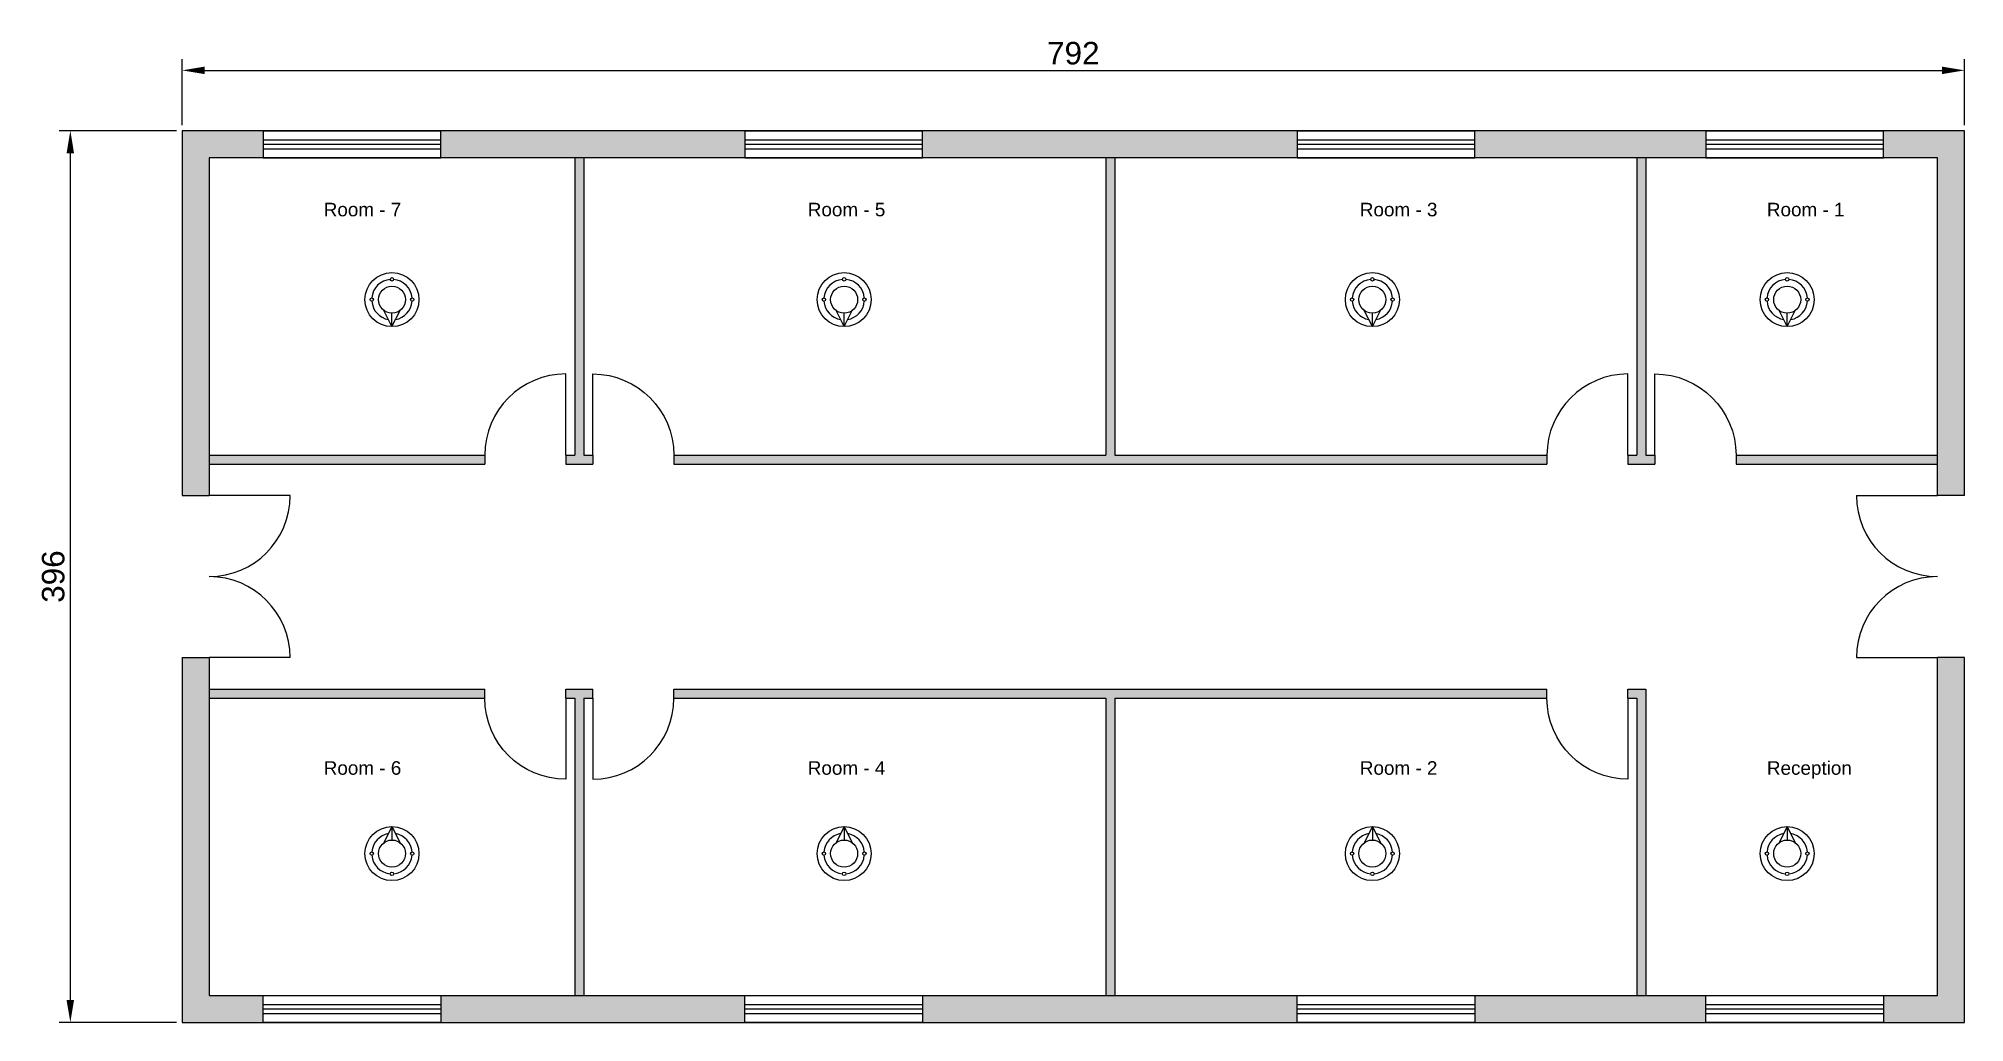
# Model space of a CAD drawing. Header units: millimetres. Extents: x 73 to 928, y 162 to 599.
import ezdxf

# ---------------------------------------------------------------- set-up
doc = ezdxf.new("R2010")
doc.units = ezdxf.units.MM
for name, color, linetype in [('Dimensions', 7, 'Continuous'), ('Doors', 4, 'Continuous'), ('ExternalWalls', 7, 'Continuous'), ('Hatching', 8, 'Continuous'), ('InternalWalls', 7, 'Continuous'), ('Lights', 51, 'Continuous'), ('Text', 7, 'Continuous'), ('Windows', 3, 'Continuous')]:
    doc.layers.add(name, color=color, linetype=linetype)
doc.styles.add('Arial_3', font='Arial Unicode MS.ttf', dxfattribs={"height": 3})
doc.styles.get("Standard").update_dxf_attribs({"font": 'Arial Unicode MS.ttf'})
doc.dimstyles.new('Decimal-10', dxfattribs={"dimscale": 4, "dimtxt": 2.5, "dimasz": 2.5, "dimexe": 1.25, "dimexo": 0.625, "dimtad": 1, "dimtxsty": 'Standard', "dimcen": 2.5, "dimadec": 0, "dimazin": 0, "dimtfac": 1, "dimtmove": 0, "dimatfit": 3, "dimfxl": 1, "dimarcsym": 0})

# ---------------------------------------------------------------- blocks, each defined once
blk = doc.blocks.new('door')
for points in [[(0, 4), (0, 7), (0, 40)], [(-36, 4), (-36, 0)], [(0, 4), (0, 0)]]:
    blk.add_lwpolyline(points)
blk.add_arc((0, 4), 36, 90, 180)
blk = doc.blocks.new('window')
at = {"color": 3}
for p, q in [((0, 12), (79, 12)), ((0, 12), (79, 12)), ((0, 8), (79, 8)), ((0, 6), (79, 6)), ((0, 4), (79, 4))]:
    blk.add_line(p, q, dxfattribs=at)
blk.add_lwpolyline([(0, 0), (79, 0), (79, 12), (0, 12)], close=True, dxfattribs=at)
blk = doc.blocks.new('*D9')
at = {"layer": 'Defpoints', "color": 0, "transparency": 16777216}
for p in [(928.39, 584.42), (136.39, 557.61), (928.39, 557.61)]:
    blk.add_point(p, dxfattribs=at)
at = {"layer": 'Dimensions', "color": 0, "lineweight": -2, "transparency": 16777216}
for p, q in [((136.39, 560.11), (136.39, 589.42)), ((146.39, 584.42), (918.39, 584.42)), ((928.39, 560.11), (928.39, 589.42))]:
    blk.add_line(p, q, dxfattribs=at)
at = {"layer": 'Dimensions', "color": 0, "transparency": 16777216}
for points in [[(146.39, 586.08), (146.39, 582.75), (136.39, 584.42)], [(918.39, 586.08), (918.39, 582.75), (928.39, 584.42)]]:
    blk.add_solid(points, dxfattribs=at)
at = {"layer": 'Dimensions', "color": 0, "transparency": 16777216, "insert": (532.39, 591.99), "char_height": 10, "attachment_point": 5}
blk.add_mtext('792', dxfattribs=at)
blk = doc.blocks.new('*D10')
at = {"layer": 'Defpoints', "color": 0, "transparency": 16777216}
for p in [(136.39, 557.61), (86.71, 161.61), (136.39, 161.61)]:
    blk.add_point(p, dxfattribs=at)
at = {"layer": 'Dimensions', "color": 0, "lineweight": -2, "transparency": 16777216}
for p, q in [((133.89, 557.61), (81.71, 557.61)), ((86.71, 547.61), (86.71, 171.61)), ((133.89, 161.61), (81.71, 161.61))]:
    blk.add_line(p, q, dxfattribs=at)
at = {"layer": 'Dimensions', "color": 0, "transparency": 16777216}
for points in [[(85.04, 547.61), (88.37, 547.61), (86.71, 557.61)], [(85.04, 171.61), (88.37, 171.61), (86.71, 161.61)]]:
    blk.add_solid(points, dxfattribs=at)
at = {"layer": 'Dimensions', "color": 0, "transparency": 16777216, "insert": (79.14, 359.61), "char_height": 10, "attachment_point": 5, "rotation": 90}
blk.add_mtext('396', dxfattribs=at)

msp = doc.modelspace()

# ---------------------------------------------------------------- hatches: boundary and pattern name
at = {"layer": 'Hatching'}
h = msp.add_hatch(dxfattribs=at)
h.set_pattern_fill('ACAD_ISO02W100', color=256, scale=0.05)
h.paths.add_polyline_path([(148.391, 545.611), (172.391, 545.611), (172.391, 557.611), (136.391, 557.611), (136.391, 395.611), (148.391, 395.611)])
h.paths.add_polyline_path([(386.391, 557.611), (251.391, 557.611), (251.391, 545.611), (386.391, 545.611)])
h.paths.add_polyline_path([(631.871, 557.611), (465.391, 557.611), (465.391, 545.611), (631.871, 545.611)])
h.paths.add_polyline_path([(813.391, 557.611), (710.871, 557.611), (710.871, 545.611), (813.391, 545.611)])
h.paths.add_polyline_path([(928.391, 557.611), (892.391, 557.611), (892.391, 545.611), (916.391, 545.611), (916.391, 395.611), (928.391, 395.611)])
h.paths.add_polyline_path([(928.391, 323.611), (916.391, 323.611), (916.391, 173.611), (892.391, 173.611), (892.391, 161.611), (928.391, 161.611)])
h.paths.add_polyline_path([(813.391, 173.611), (710.871, 173.611), (710.871, 161.611), (813.391, 161.611)])
h.paths.add_polyline_path([(631.871, 173.611), (465.391, 173.611), (465.391, 161.611), (631.871, 161.611)])
h.paths.add_polyline_path([(386.391, 173.611), (251.391, 173.611), (251.391, 161.611), (386.391, 161.611)])
h.paths.add_polyline_path([(172.391, 173.611), (148.391, 173.611), (148.391, 323.611), (136.391, 323.611), (136.391, 161.611), (172.391, 161.611)])
h.paths.add_polyline_path([(270.871, 309.611), (148.391, 309.611), (148.391, 305.611), (270.871, 305.611)])
h.paths.add_polyline_path([(270.871, 413.592), (148.391, 413.592), (148.391, 409.592), (270.871, 409.592)])
h.paths.add_polyline_path([(314.871, 545.611), (310.871, 545.611), (310.871, 413.592), (306.871, 413.592), (306.871, 409.592), (318.871, 409.592), (318.871, 413.592), (314.871, 413.592)])
h.paths.add_polyline_path([(550.871, 545.611), (546.871, 545.611), (546.871, 413.592), (354.871, 413.592), (354.871, 409.592), (742.871, 409.592), (742.871, 413.592), (550.871, 413.592)])
h.paths.add_polyline_path([(786.871, 545.611), (782.871, 545.611), (782.871, 413.592), (778.871, 413.592), (778.871, 409.592), (790.871, 409.592), (790.871, 413.592), (786.871, 413.592)])
h.paths.add_polyline_path([(916.391, 413.592), (826.871, 413.592), (826.871, 409.592), (916.391, 409.592)])
h.paths.add_polyline_path([(786.871, 309.611), (778.871, 309.611), (778.871, 305.611), (782.871, 305.611), (782.871, 173.611), (786.871, 173.611)])
h.paths.add_polyline_path([(742.871, 309.611), (354.871, 309.611), (354.871, 305.611), (546.871, 305.611), (546.871, 173.611), (550.871, 173.611), (550.871, 305.611), (742.871, 305.611)])
h.paths.add_polyline_path([(314.871, 305.611), (318.871, 305.611), (318.871, 305.629), (318.871, 309.611), (306.871, 309.611), (306.871, 305.611), (310.871, 305.611), (310.871, 173.611), (314.871, 173.611)])

# ---------------------------------------------------------------- linework, layer by layer
at = {"layer": 'Doors'}
for p, q in [((184.391, 395.611), (148.391, 395.611)), ((880.391, 395.611), (916.391, 395.611)), ((184.391, 323.611), (148.391, 323.611)), ((880.391, 323.611), (916.391, 323.611))]:
    msp.add_line(p, q, dxfattribs=at)
for centre, start, end in [((148.391, 395.611), 270, 0), ((916.391, 395.611), 180, 270), ((148.391, 323.611), 0, 90), ((916.391, 323.611), 90, 180)]:
    msp.add_arc(centre, 36, start, end, dxfattribs=at)
at = {"layer": 'ExternalWalls'}
for p, q in [((136.391, 395.611), (148.391, 395.611)), ((928.391, 395.611), (916.391, 395.611)), ((136.391, 323.611), (148.391, 323.611)), ((928.391, 323.611), (916.391, 323.611))]:
    msp.add_line(p, q, dxfattribs=at)
for points in [[(928.391, 395.611), (928.391, 557.611), (136.391, 557.611), (136.391, 395.611)], [(916.391, 395.611), (916.391, 545.611), (148.391, 545.611), (148.391, 395.611)], [(136.391, 323.611), (136.391, 161.611), (928.391, 161.611), (928.391, 323.611)], [(148.391, 323.611), (148.391, 173.611), (916.391, 173.611), (916.391, 323.611)]]:
    msp.add_lwpolyline(points, dxfattribs=at)
at = {"layer": 'InternalWalls'}
for p, q in [((310.871, 545.611), (310.871, 413.592)), ((314.871, 545.611), (314.871, 413.592)), ((546.871, 545.611), (546.871, 413.592)), ((550.871, 545.611), (550.871, 413.592)), ((782.871, 545.611), (782.871, 413.592)), ((786.871, 545.611), (786.871, 413.592)), ((148.391, 413.592), (270.871, 413.592)), ((306.871, 413.592), (310.871, 413.592)), ((314.871, 413.592), (318.871, 413.592)), ((354.871, 413.592), (546.871, 413.592)), ((550.871, 413.592), (742.871, 413.592)), ((778.871, 413.592), (782.871, 413.592)), ((786.871, 413.592), (790.871, 413.592)), ((826.871, 413.592), (916.391, 413.592)), ((148.391, 409.592), (270.871, 409.592)), ((306.871, 409.592), (318.871, 409.592)), ((354.871, 409.592), (742.871, 409.592)), ((778.871, 409.592), (790.871, 409.592)), ((826.871, 409.592), (916.391, 409.592)), ((148.391, 309.611), (270.871, 309.611)), ((306.871, 309.611), (318.871, 309.611)), ((354.871, 309.611), (742.871, 309.611)), ((778.871, 309.611), (786.871, 309.611)), ((786.871, 309.611), (786.871, 173.611)), ((148.391, 305.611), (270.871, 305.611)), ((306.871, 305.611), (310.871, 305.611)), ((310.871, 305.611), (310.871, 173.611)), ((314.871, 305.611), (314.871, 173.611)), ((314.871, 305.611), (318.871, 305.611)), ((354.871, 305.611), (546.871, 305.611)), ((546.871, 305.611), (546.871, 173.611)), ((550.871, 305.611), (550.871, 173.611)), ((550.871, 305.611), (742.871, 305.611)), ((778.871, 305.611), (782.871, 305.611)), ((782.871, 305.611), (782.871, 173.611))]:
    msp.add_line(p, q, dxfattribs=at)
at = {"layer": 'Lights'}
for p, q in [((229.631, 470.611), (226.031, 477.811)), ((229.631, 470.611), (233.231, 477.811)), ((229.631, 470.611), (229.631, 476.611)), ((430.563, 470.611), (426.963, 477.811)), ((430.563, 470.611), (434.163, 477.811)), ((430.563, 470.611), (430.563, 476.611)), ((665.285, 470.611), (661.685, 477.811)), ((665.285, 470.611), (668.885, 477.811)), ((665.285, 470.611), (665.285, 476.611)), ((849.611, 470.611), (846.011, 477.811)), ((849.611, 470.611), (853.211, 477.811)), ((849.611, 470.611), (849.611, 476.611)), ((229.631, 248.611), (226.031, 241.411)), ((229.631, 248.611), (229.631, 242.611)), ((229.631, 248.611), (233.231, 241.411)), ((430.563, 248.611), (426.963, 241.411)), ((430.563, 248.611), (430.563, 242.611)), ((430.563, 248.611), (434.163, 241.411)), ((665.285, 248.611), (661.685, 241.411)), ((665.285, 248.611), (665.285, 242.611)), ((665.285, 248.611), (668.885, 241.411)), ((849.611, 248.611), (846.011, 241.411)), ((849.611, 248.611), (849.611, 242.611)), ((849.611, 248.611), (853.211, 241.411))]:
    msp.add_line(p, q, dxfattribs=at)
for centre, radius in [((229.631, 482.611), 12), ((229.631, 482.611), 6), ((229.631, 491.611), 0.75), ((430.563, 482.611), 12), ((430.563, 482.611), 6), ((430.563, 491.611), 0.75), ((665.285, 482.611), 12), ((665.285, 482.611), 6), ((665.285, 491.611), 0.75), ((849.611, 482.611), 12), ((849.611, 482.611), 6), ((849.611, 491.611), 0.75), ((220.631, 482.611), 0.75), ((238.631, 482.611), 0.75), ((421.563, 482.611), 0.75), ((439.563, 482.611), 0.75), ((656.285, 482.611), 0.75), ((674.285, 482.611), 0.75), ((840.611, 482.611), 0.75), ((858.611, 482.611), 0.75), ((229.631, 236.611), 12), ((430.563, 236.611), 12), ((665.285, 236.611), 12), ((849.611, 236.611), 12), ((229.631, 236.611), 6), ((430.563, 236.611), 6), ((665.285, 236.611), 6), ((849.611, 236.611), 6), ((220.631, 236.611), 0.75), ((238.631, 236.611), 0.75), ((421.563, 236.611), 0.75), ((439.563, 236.611), 0.75), ((656.285, 236.611), 0.75), ((674.285, 236.611), 0.75), ((840.611, 236.611), 0.75), ((858.611, 236.611), 0.75), ((229.631, 227.611), 0.75), ((430.563, 227.611), 0.75), ((665.285, 227.611), 0.75), ((849.611, 227.611), 0.75)]:
    msp.add_circle(centre, radius, dxfattribs=at)
for centre, start, end in [((229.631, 482.611), 94.776031, 175.223969), ((229.631, 482.611), 4.776031, 85.223969), ((430.563, 482.611), 94.776031, 175.223969), ((430.563, 482.611), 4.776031, 85.223969), ((665.285, 482.611), 94.776031, 175.223969), ((665.285, 482.611), 4.776031, 85.223969), ((849.611, 482.611), 94.776031, 175.223969), ((849.611, 482.611), 4.776031, 85.223969), ((229.631, 482.611), 184.776031, 259.960775), ((229.631, 482.611), 280.039225, 355.223969), ((430.563, 482.611), 184.776031, 259.960775), ((430.563, 482.611), 280.039225, 355.223969), ((665.285, 482.611), 184.776031, 259.960775), ((665.285, 482.611), 280.039225, 355.223969), ((849.611, 482.611), 184.776031, 259.960775), ((849.611, 482.611), 280.039225, 355.223969), ((229.631, 236.611), 100.039225, 175.223969), ((229.631, 236.611), 4.776031, 79.960775), ((430.563, 236.611), 100.039225, 175.223969), ((430.563, 236.611), 4.776031, 79.960775), ((665.285, 236.611), 100.039225, 175.223969), ((665.285, 236.611), 4.776031, 79.960775), ((849.611, 236.611), 100.039225, 175.223969), ((849.611, 236.611), 4.776031, 79.960775), ((229.631, 236.611), 184.776031, 265.223969), ((229.631, 236.611), 274.776031, 355.223969), ((430.563, 236.611), 184.776031, 265.223969), ((430.563, 236.611), 274.776031, 355.223969), ((665.285, 236.611), 184.776031, 265.223969), ((665.285, 236.611), 274.776031, 355.223969), ((849.611, 236.611), 184.776031, 265.223969), ((849.611, 236.611), 274.776031, 355.223969)]:
    msp.add_arc(centre, 9, start, end, dxfattribs=at)

# ---------------------------------------------------------------- block references
at = {"layer": 'Doors', "color": 0}
msp.add_blockref('door', (306.871, 409.592), dxfattribs=at)
at = {"layer": 'Doors', "xscale": -1}
for p in [(318.871, 409.592), (790.871, 409.592)]:
    msp.add_blockref('door', p, dxfattribs=at)
at = {"layer": 'Doors'}
msp.add_blockref('door', (778.871, 409.592), dxfattribs=at)
at = {"layer": 'Doors', "xscale": -1, "rotation": 180}
for p in [(306.871, 309.629), (778.871, 309.629)]:
    msp.add_blockref('door', p, dxfattribs=at)
at = {"layer": 'Doors', "rotation": 180}
msp.add_blockref('door', (318.871, 309.629), dxfattribs=at)
at = {"layer": 'Windows'}
for p in [(172.391, 545.611), (386.391, 545.611), (631.871, 545.611), (813.391, 545.611)]:
    msp.add_blockref('window', p, dxfattribs=at)
at = {"layer": 'Windows', "xscale": -1, "rotation": 180}
for p in [(172.391, 173.611), (386.391, 173.611), (631.871, 173.611), (813.391, 173.611)]:
    msp.add_blockref('window', p, dxfattribs=at)

# ---------------------------------------------------------------- texts
at = {"layer": 'Text', "char_height": 6, "attachment_point": 1, "style": 'Arial_3'}
for s, insert in [('{\\fArial Unicode MS|b0|i0|c134|p34;Room - }7', (199.311, 525.603)), ('{\\fArial Unicode MS|b0|i0|c134|p34;Room - }5', (414.403, 525.603)), ('{\\fArial Unicode MS|b0|i0|c134|p34;Room - }3', (659.722, 525.603)), ('{\\fArial Unicode MS|b0|i0|c134|p34;Room - 1}', (840.598, 525.603)), ('{\\fArial Unicode MS|b0|i0|c134|p34;Room - }6', (199.311, 277.621)), ('{\\fArial Unicode MS|b0|i0|c134|p34;Room - }4', (414.403, 277.621)), ('{\\fArial Unicode MS|b0|i0|c134|p34;Room - }2', (659.722, 277.621)), ('{\\fArial Unicode MS|b0|i0|c134|p34;Reception}', (840.598, 277.621))]:
    msp.add_mtext_dynamic_manual_height_columns(s, width=113.35592, gutter_width=15, heights=[0], dxfattribs=dict(at, insert=insert))

# ---------------------------------------------------------------- dimensions: what is measured, and where the dimension line sits
at = {"layer": 'Dimensions'}
dim = msp.add_linear_dim(base=(928.391, 584.417), p1=(136.391, 557.611), p2=(928.391, 557.611), dimstyle='Decimal-10', dxfattribs=at)
dim.commit()
dim.dimension.update_dxf_attribs({"geometry": '*D9', "text_midpoint": (532.391, 591.985)})
dim = msp.add_linear_dim(base=(86.705, 161.611), p1=(136.391, 557.611), p2=(136.391, 161.611), angle=90, dimstyle='Decimal-10', dxfattribs=at)
dim.commit()
dim.dimension.update_dxf_attribs({"geometry": '*D10', "text_midpoint": (79.137, 359.611)})

doc.saveas('drawing.dxf')
